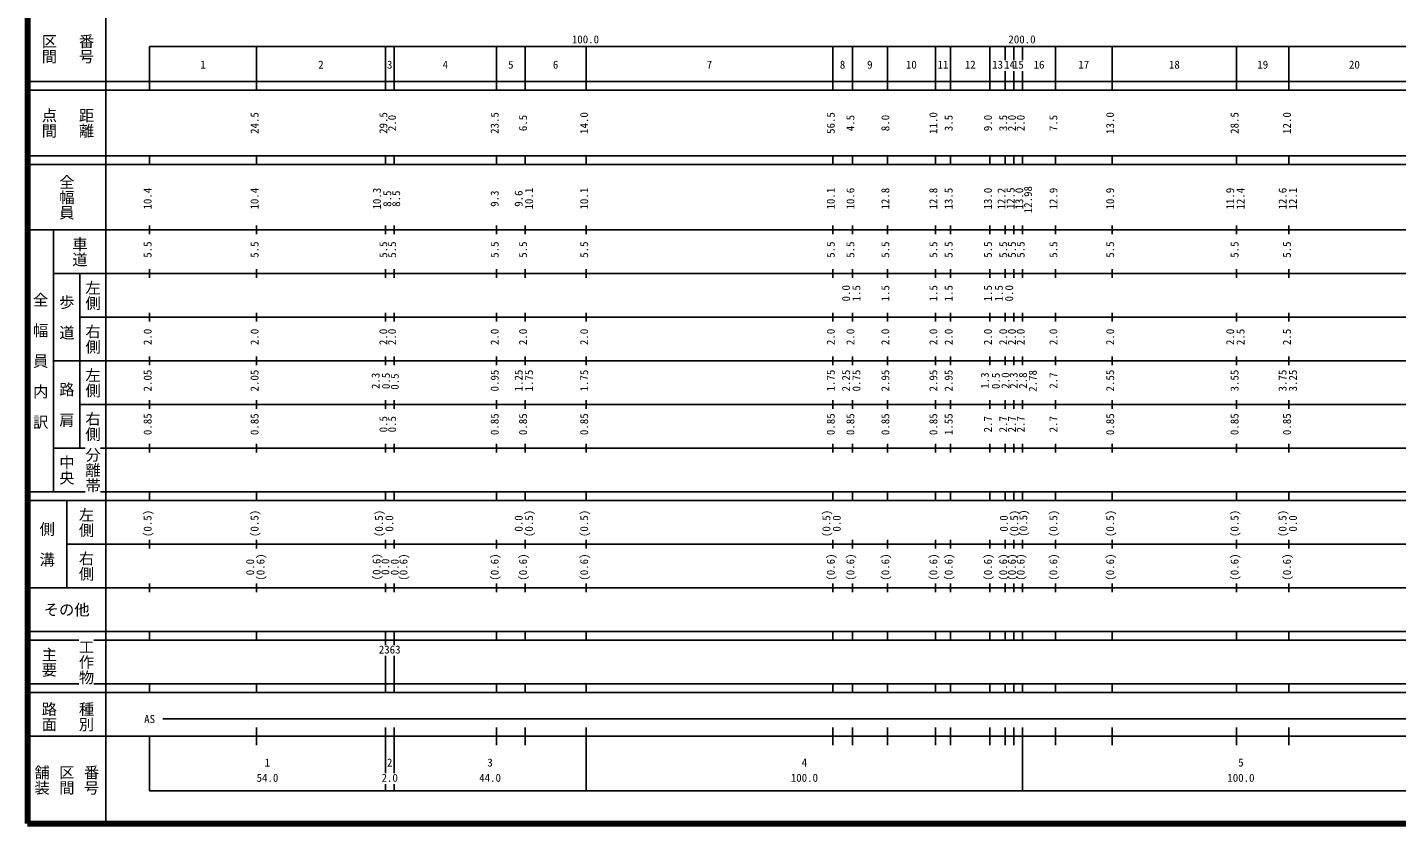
# Model space of a CAD drawing. Units: millimetres on the paper, enlarged 1000 times. Extents: x 62731 to 702731, y -59 to 359941.
# Drawn here: x 62731 to 376398, y -59 to 182350 of the extents above; entities that cross this region are included whole.
import ezdxf
from ezdxf.enums import TextEntityAlignment as Align

# ---------------------------------------------------------------- set-up
doc = ezdxf.new("R2010")
doc.units = ezdxf.units.MM
doc.header["$LTSCALE"] = 1000
doc.layers.add('M-TTL', color=2, linetype='Continuous', lineweight=140)
doc.layers.add('M-TTL-BAND', color=7, linetype='Continuous', lineweight=25)
doc.styles.add('@ＭＳ ゴシック', font='')
doc.styles.add('ＭＳ ゴシック', font='')
doc.styles.get('@ＭＳ ゴシック').set_extended_font_data('@MS Gothic')
doc.styles.get('ＭＳ ゴシック').set_extended_font_data('MS Gothic')

msp = doc.modelspace()

# ---------------------------------------------------------------- linework, layer by layer
at = {"layer": 'M-TTL'}
for p, q in [((62731, 359941), (62731, -59)), ((62731, -59), (702731, -59))]:
    msp.add_line(p, q, dxfattribs=at)
at = {"layer": 'M-TTL-BAND'}
for p, q in [((80731, 349941), (80731, -59)), ((90731, 177941), (601731, 177941)), ((90731, 177941), (90731, 167941)), ((115231, 167941), (115231, 177941)), ((144731, 167941), (144731, 177941)), ((146731, 167941), (146731, 177941)), ((170231, 167941), (170231, 177941)), ((176731, 167941), (176731, 177941)), ((190731, 167941), (190731, 177941)), ((247231, 167941), (247231, 177941)), ((251731, 167941), (251731, 177941)), ((259731, 167941), (259731, 177941)), ((270731, 167941), (270731, 177941)), ((274231, 167941), (274231, 177941)), ((283231, 167941), (283231, 177941)), ((286731, 174846), (286731, 177941)), ((288731, 174846), (288731, 177941)), ((290731, 174846), (290731, 177941)), ((298231, 167941), (298231, 177941)), ((311231, 167941), (311231, 177941)), ((339731, 167941), (339731, 177941)), ((351731, 167941), (351731, 177941)), ((62731, 169941), (601731, 169941)), ((286731, 167941), (286731, 172346)), ((288731, 167941), (288731, 172346)), ((290731, 167941), (290731, 172346)), ((62731, 167941), (601731, 167941)), ((62731, 152941), (601731, 152941)), ((62731, 150941), (601731, 150941)), ((90731, 150941), (90731, 152941)), ((115231, 150941), (115231, 152941)), ((144731, 150941), (144731, 152941)), ((146731, 150941), (146731, 152941)), ((170231, 150941), (170231, 152941)), ((176731, 150941), (176731, 152941)), ((190731, 150941), (190731, 152941)), ((247231, 150941), (247231, 152941)), ((251731, 150941), (251731, 152941)), ((259731, 150941), (259731, 152941)), ((270731, 150941), (270731, 152941)), ((274231, 150941), (274231, 152941)), ((283231, 150941), (283231, 152941)), ((286731, 150941), (286731, 152941)), ((288731, 150941), (288731, 152941)), ((290731, 150941), (290731, 152941)), ((298231, 150941), (298231, 152941)), ((311231, 150941), (311231, 152941)), ((339731, 150941), (339731, 152941)), ((351731, 150941), (351731, 152941)), ((62731, 135941), (601731, 135941)), ((68731, 75941), (68731, 135941)), ((90731, 134941), (90731, 136941)), ((115231, 134941), (115231, 136941)), ((144731, 134941), (144731, 136941)), ((146731, 134941), (146731, 136941)), ((170231, 134941), (170231, 136941)), ((176731, 134941), (176731, 136941)), ((190731, 134941), (190731, 136941)), ((247231, 134941), (247231, 136941)), ((251731, 134941), (251731, 136941)), ((259731, 134941), (259731, 136941)), ((270731, 134941), (270731, 136941)), ((274231, 134941), (274231, 136941)), ((283231, 134941), (283231, 136941)), ((286731, 134941), (286731, 136941)), ((288731, 134941), (288731, 136941)), ((290731, 134941), (290731, 136941)), ((298231, 134941), (298231, 136941)), ((311231, 134941), (311231, 136941)), ((339731, 134941), (339731, 136941)), ((351731, 134941), (351731, 136941)), ((68731, 125941), (601731, 125941)), ((74731, 125941), (74731, 85941)), ((90731, 124941), (90731, 126941)), ((115231, 124941), (115231, 126941)), ((144731, 124941), (144731, 126941)), ((146731, 124941), (146731, 126941)), ((170231, 124941), (170231, 126941)), ((176731, 124941), (176731, 126941)), ((190731, 124941), (190731, 126941)), ((247231, 124941), (247231, 126941)), ((251731, 124941), (251731, 126941)), ((259731, 124941), (259731, 126941)), ((270731, 124941), (270731, 126941)), ((274231, 124941), (274231, 126941)), ((283231, 124941), (283231, 126941)), ((286731, 124941), (286731, 126941)), ((288731, 124941), (288731, 126941)), ((290731, 124941), (290731, 126941)), ((298231, 124941), (298231, 126941)), ((311231, 124941), (311231, 126941)), ((339731, 124941), (339731, 126941)), ((351731, 124941), (351731, 126941)), ((90731, 114941), (90731, 116941)), ((115231, 114941), (115231, 116941)), ((144731, 114941), (144731, 116941)), ((146731, 114941), (146731, 116941)), ((170231, 114941), (170231, 116941)), ((176731, 114941), (176731, 116941)), ((190731, 114941), (190731, 116941)), ((247231, 114941), (247231, 116941)), ((251731, 114941), (251731, 116941)), ((259731, 114941), (259731, 116941)), ((270731, 114941), (270731, 116941)), ((274231, 114941), (274231, 116941)), ((283231, 114941), (283231, 116941)), ((286731, 114941), (286731, 116941)), ((288731, 114941), (288731, 116941)), ((290731, 114941), (290731, 116941)), ((298231, 114941), (298231, 116941)), ((311231, 114941), (311231, 116941)), ((339731, 114941), (339731, 116941)), ((351731, 114941), (351731, 116941)), ((74731, 115941), (601731, 115941)), ((90731, 104941), (90731, 106941)), ((115231, 104941), (115231, 106941)), ((144731, 104941), (144731, 106941)), ((146731, 104941), (146731, 106941)), ((170231, 104941), (170231, 106941)), ((176731, 104941), (176731, 106941)), ((190731, 104941), (190731, 106941)), ((247231, 104941), (247231, 106941)), ((251731, 104941), (251731, 106941)), ((259731, 104941), (259731, 106941)), ((270731, 104941), (270731, 106941)), ((274231, 104941), (274231, 106941)), ((283231, 104941), (283231, 106941)), ((286731, 104941), (286731, 106941)), ((288731, 104941), (288731, 106941)), ((290731, 104941), (290731, 106941)), ((298231, 104941), (298231, 106941)), ((311231, 104941), (311231, 106941)), ((339731, 104941), (339731, 106941)), ((351731, 104941), (351731, 106941)), ((68731, 105941), (601731, 105941)), ((74731, 95941), (601731, 95941)), ((90731, 94941), (90731, 96941)), ((115231, 94941), (115231, 96941)), ((144731, 94941), (144731, 96941)), ((146731, 94941), (146731, 96941)), ((170231, 94941), (170231, 96941)), ((176731, 94941), (176731, 96941)), ((190731, 94941), (190731, 96941)), ((247231, 94941), (247231, 96941)), ((251731, 94941), (251731, 96941)), ((259731, 94941), (259731, 96941)), ((270731, 94941), (270731, 96941)), ((274231, 94941), (274231, 96941)), ((283231, 94941), (283231, 96941)), ((286731, 94941), (286731, 96941)), ((288731, 94941), (288731, 96941)), ((290731, 94941), (290731, 96941)), ((298231, 94941), (298231, 96941)), ((311231, 94941), (311231, 96941)), ((339731, 94941), (339731, 96941)), ((351731, 94941), (351731, 96941)), ((68731, 85941), (75981, 85941)), ((79481, 85941), (601731, 85941)), ((90731, 84941), (90731, 86941)), ((115231, 84941), (115231, 86941)), ((144731, 84941), (144731, 86941)), ((146731, 84941), (146731, 86941)), ((170231, 84941), (170231, 86941)), ((176731, 84941), (176731, 86941)), ((190731, 84941), (190731, 86941)), ((247231, 84941), (247231, 86941)), ((251731, 84941), (251731, 86941)), ((259731, 84941), (259731, 86941)), ((270731, 84941), (270731, 86941)), ((274231, 84941), (274231, 86941)), ((283231, 84941), (283231, 86941)), ((286731, 84941), (286731, 86941)), ((288731, 84941), (288731, 86941)), ((290731, 84941), (290731, 86941)), ((298231, 84941), (298231, 86941)), ((311231, 84941), (311231, 86941)), ((339731, 84941), (339731, 86941)), ((351731, 84941), (351731, 86941)), ((62731, 75941), (75981, 75941)), ((79481, 75941), (601731, 75941)), ((90731, 73941), (90731, 75941)), ((115231, 73941), (115231, 75941)), ((144731, 73941), (144731, 75941)), ((146731, 73941), (146731, 75941)), ((170231, 73941), (170231, 75941)), ((176731, 73941), (176731, 75941)), ((190731, 73941), (190731, 75941)), ((247231, 73941), (247231, 75941)), ((251731, 73941), (251731, 75941)), ((259731, 73941), (259731, 75941)), ((270731, 73941), (270731, 75941)), ((274231, 73941), (274231, 75941)), ((283231, 73941), (283231, 75941)), ((286731, 73941), (286731, 75941)), ((288731, 73941), (288731, 75941)), ((290731, 73941), (290731, 75941)), ((298231, 73941), (298231, 75941)), ((311231, 73941), (311231, 75941)), ((339731, 73941), (339731, 75941)), ((351731, 73941), (351731, 75941)), ((62731, 73941), (601731, 73941)), ((71731, 73941), (71731, 53941)), ((71731, 63941), (601731, 63941)), ((90731, 62941), (90731, 64941)), ((115231, 62941), (115231, 64941)), ((144731, 62941), (144731, 64941)), ((146731, 62941), (146731, 64941)), ((170231, 62941), (170231, 64941)), ((176731, 62941), (176731, 64941)), ((190731, 62941), (190731, 64941)), ((247231, 62941), (247231, 64941)), ((251731, 62941), (251731, 64941)), ((259731, 62941), (259731, 64941)), ((270731, 62941), (270731, 64941)), ((274231, 62941), (274231, 64941)), ((283231, 62941), (283231, 64941)), ((286731, 62941), (286731, 64941)), ((288731, 62941), (288731, 64941)), ((290731, 62941), (290731, 64941)), ((298231, 62941), (298231, 64941)), ((311231, 62941), (311231, 64941)), ((339731, 62941), (339731, 64941)), ((351731, 62941), (351731, 64941)), ((62731, 53941), (601731, 53941)), ((90731, 52941), (90731, 54941)), ((115231, 52941), (115231, 54941)), ((144731, 52941), (144731, 54941)), ((146731, 52941), (146731, 54941)), ((170231, 52941), (170231, 54941)), ((176731, 52941), (176731, 54941)), ((190731, 52941), (190731, 54941)), ((247231, 52941), (247231, 54941)), ((251731, 52941), (251731, 54941)), ((259731, 52941), (259731, 54941)), ((270731, 52941), (270731, 54941)), ((274231, 52941), (274231, 54941)), ((283231, 52941), (283231, 54941)), ((286731, 52941), (286731, 54941)), ((288731, 52941), (288731, 54941)), ((290731, 52941), (290731, 54941)), ((298231, 52941), (298231, 54941)), ((311231, 52941), (311231, 54941)), ((339731, 52941), (339731, 54941)), ((351731, 52941), (351731, 54941)), ((62731, 43941), (601731, 43941)), ((90731, 41941), (90731, 43941)), ((115231, 41941), (115231, 43941)), ((144731, 41941), (144731, 43941)), ((146731, 41941), (146731, 43941)), ((170231, 41941), (170231, 43941)), ((176731, 41941), (176731, 43941)), ((190731, 41941), (190731, 43941)), ((247231, 41941), (247231, 43941)), ((251731, 41941), (251731, 43941)), ((259731, 41941), (259731, 43941)), ((270731, 41941), (270731, 43941)), ((274231, 41941), (274231, 43941)), ((283231, 41941), (283231, 43941)), ((286731, 41941), (286731, 43941)), ((288731, 41941), (288731, 43941)), ((290731, 41941), (290731, 43941)), ((298231, 41941), (298231, 43941)), ((311231, 41941), (311231, 43941)), ((339731, 41941), (339731, 43941)), ((351731, 41941), (351731, 43941)), ((62731, 41941), (74481, 41941)), ((77981, 41941), (601731, 41941)), ((144731, 40846), (144731, 41941)), ((146731, 40846), (146731, 41941)), ((144731, 31941), (144731, 38346)), ((146731, 31941), (146731, 38346)), ((62731, 31941), (74481, 31941)), ((77981, 31941), (601731, 31941)), ((90731, 29941), (90731, 31941)), ((115231, 29941), (115231, 31941)), ((144731, 29941), (144731, 31941)), ((146731, 29941), (146731, 31941)), ((170231, 29941), (170231, 31941)), ((176731, 29941), (176731, 31941)), ((190731, 29941), (190731, 31941)), ((247231, 29941), (247231, 31941)), ((251731, 29941), (251731, 31941)), ((259731, 29941), (259731, 31941)), ((270731, 29941), (270731, 31941)), ((274231, 29941), (274231, 31941)), ((283231, 29941), (283231, 31941)), ((286731, 29941), (286731, 31941)), ((288731, 29941), (288731, 31941)), ((290731, 29941), (290731, 31941)), ((298231, 29941), (298231, 31941)), ((311231, 29941), (311231, 31941)), ((339731, 29941), (339731, 31941)), ((351731, 29941), (351731, 31941)), ((62731, 29941), (601731, 29941)), ((93731, 23941), (587731, 23941)), ((62731, 19941), (601731, 19941)), ((90731, 19941), (90731, 7441)), ((115231, 17941), (115231, 21941)), ((144731, 11474), (144731, 21941)), ((146731, 11474), (146731, 21941)), ((170231, 17941), (170231, 21941)), ((176731, 17941), (176731, 21941)), ((190731, 7441), (190731, 21941)), ((247231, 17941), (247231, 21941)), ((251731, 17941), (251731, 21941)), ((259731, 17941), (259731, 21941)), ((270731, 17941), (270731, 21941)), ((274231, 17941), (274231, 21941)), ((283231, 17941), (283231, 21941)), ((286731, 17941), (286731, 21941)), ((288731, 17941), (288731, 21941)), ((290731, 7441), (290731, 21941)), ((298231, 17941), (298231, 21941)), ((311231, 17941), (311231, 21941)), ((339731, 17941), (339731, 21941)), ((351731, 17941), (351731, 21941)), ((90731, 7441), (601731, 7441)), ((144731, 7441), (144731, 8974)), ((146731, 7441), (146731, 8974))]:
    msp.add_line(p, q, dxfattribs=at)

# ---------------------------------------------------------------- texts
at = {"layer": 'M-TTL-BAND', "style": '@ＭＳ ゴシック'}
for s, p in [('区間', (67731, 177441)), ('番号', (76231, 177441)), ('点間', (67731, 160441)), ('距離', (76231, 160441)), ('全幅員', (71731, 143441)), ('車道', (74731, 130941)), ('左側', (77731, 120941)), ('全\u3000幅\u3000員\u3000内\u3000訳', (65731, 105941)), ('歩\u3000道', (71731, 115941)), ('右側', (77731, 110941)), ('左側', (77731, 100941)), ('路\u3000肩', (71731, 95941)), ('右側', (77731, 90941)), ('分離帯', (77731, 80941)), ('中央', (71731, 80941)), ('左側', (76231, 68941)), ('側\u3000溝', (67231, 63941)), ('右側', (76231, 58941)), ('工作物', (76231, 36941)), ('主要', (67731, 36941)), ('路面', (67731, 24441)), ('種別', (76231, 24441)), ('舗装', (66064, 9941)), ('区間', (71731, 9941)), ('番号', (77397, 9941))]:
    msp.add_text(s, height=2566, rotation=270, dxfattribs=at).set_placement(p, align=Align.MIDDLE_CENTER)
at = {"layer": 'M-TTL-BAND', "style": 'ＭＳ ゴシック'}
for s, p in [('100.0', (190575, 178136)), ('200.0', (290575, 178136)), ('1', (102981, 172346)), ('2', (129981, 172346)), ('3', (145731, 172346)), ('4', (158481, 172346)), ('5', (173481, 172346)), ('6', (183731, 172346)), ('7', (218981, 172346)), ('8', (249481, 172346)), ('9', (255731, 172346)), ('10', (265231, 172346)), ('11', (272481, 172346)), ('12', (278731, 172346)), ('13', (284981, 172346)), ('14', (287731, 172346)), ('15', (289731, 172346)), ('16', (294481, 172346)), ('17', (304731, 172346)), ('18', (325481, 172346)), ('19', (345731, 172346)), ('20', (366731, 172346)), ('AS', (90731, 22441)), ('1', (117731, 12464)), ('2', (145731, 12464)), ('3', (168731, 12464)), ('4', (240731, 12464)), ('5', (340731, 12464)), ('54.0', (117731, 8974)), ('2.0', (145731, 8974)), ('44.0', (168731, 8974)), ('100.0', (240731, 8974)), ('100.0', (340731, 8974))]:
    msp.add_text(s, height=1833, dxfattribs=at).set_placement(p, align=Align.BOTTOM_CENTER)
for s, p in [('24.5', (116231, 160441)), ('29.5', (145731, 160441)), ('2.0', (147731, 160441)), ('23.5', (171231, 160441)), ('6.5', (177731, 160441)), ('14.0', (191731, 160441)), ('56.5', (248231, 160441)), ('4.5', (252731, 160441)), ('8.0', (260731, 160441)), ('11.0', (271731, 160441)), ('3.5', (275231, 160441)), ('9.0', (284231, 160441)), ('3.5', (287731, 160441)), ('2.0', (289731, 160441)), ('2.0', (291731, 160441)), ('7.5', (299231, 160441)), ('13.0', (312231, 160441)), ('28.5', (340731, 160441)), ('12.0', (352731, 160441)), ('10.4', (91731, 143115)), ('10.4', (116231, 143115)), ('10.3', (144264, 143115)), ('8.5', (146634, 143115)), ('8.5', (148663, 143115)), ('9.3', (171231, 143115)), ('9.6', (176731, 143115)), ('10.1', (179101, 143115)), ('10.1', (191731, 143115)), ('10.1', (248231, 143115)), ('10.6', (252731, 143115)), ('12.8', (260731, 143115)), ('12.8', (271731, 143115)), ('13.5', (275231, 143115)), ('13.0', (284231, 143115)), ('12.2', (287342, 143115)), ('12.5', (289430, 143189)), ('13.0', (291404, 143115)), ('12.98', (293422, 142886)), ('12.9', (299231, 143115)), ('10.9', (312231, 143115)), ('11.9', (339731, 143115)), ('12.4', (342101, 143115)), ('12.6', (351731, 143115)), ('12.1', (354101, 143115)), ('5.5', (91731, 131441)), ('5.5', (116231, 131441)), ('5.5', (145731, 131441)), ('5.5', (147731, 131441)), ('5.5', (171231, 131441)), ('5.5', (177731, 131441)), ('5.5', (191731, 131441)), ('5.5', (248231, 131441)), ('5.5', (252731, 131441)), ('5.5', (260731, 131441)), ('5.5', (271731, 131441)), ('5.5', (275231, 131441)), ('5.5', (284231, 131441)), ('5.5', (287731, 131441)), ('5.5', (289731, 131441)), ('5.5', (291731, 131441)), ('5.5', (299231, 131441)), ('5.5', (312231, 131441)), ('5.5', (340731, 131441)), ('5.5', (352731, 131441)), ('0.0', (251731, 121441)), ('1.5', (254101, 121441)), ('1.5', (260731, 121441)), ('1.5', (271731, 121441)), ('1.5', (275231, 121441)), ('1.5', (284231, 121441)), ('1.5', (286731, 121441)), ('0.0', (289101, 121441)), ('2.0', (91731, 111441)), ('2.0', (116231, 111441)), ('2.0', (145731, 111441)), ('2.0', (147731, 111441)), ('2.0', (171231, 111441)), ('2.0', (177731, 111441)), ('2.0', (191731, 111441)), ('2.0', (248231, 111441)), ('2.0', (252731, 111441)), ('2.0', (260731, 111441)), ('2.0', (271731, 111441)), ('2.0', (275231, 111441)), ('2.0', (284231, 111441)), ('2.0', (287731, 111441)), ('2.0', (289731, 111441)), ('2.0', (291731, 111441)), ('2.0', (299231, 111441)), ('2.0', (312231, 111441)), ('2.0', (339731, 111441)), ('2.5', (342101, 111441)), ('2.5', (352731, 111441)), ('2.05', (91731, 101441)), ('2.05', (116231, 101441)), ('0.95', (171231, 101441)), ('1.25', (176731, 101441)), ('1.75', (179101, 101441)), ('1.75', (191731, 101441)), ('1.75', (248231, 101441)), ('2.25', (251731, 101441)), ('0.75', (254101, 101441)), ('2.95', (260731, 101441)), ('2.95', (271731, 101441)), ('2.95', (275231, 101441)), ('2.78', (294510, 101364)), ('2.55', (312231, 101441)), ('3.55', (340731, 101441)), ('3.75', (351731, 101441)), ('3.25', (354101, 101441)), ('2.3', (143954, 101364)), ('0.5', (146324, 101364)), ('0.5', (148352, 101208)), ('1.3', (283531, 101441)), ('0.5', (286042, 101364)), ('2.0', (288246, 101441)), ('2.3', (290129, 101441)), ('2.8', (292259, 101441)), ('2.7', (299231, 101441)), ('0.85', (91731, 91441)), ('0.85', (116231, 91441)), ('0.5', (145731, 91441)), ('0.5', (147731, 91441)), ('0.85', (171231, 91441)), ('0.85', (177731, 91441)), ('0.85', (191731, 91441)), ('0.85', (248231, 91441)), ('0.85', (252731, 91441)), ('0.85', (260731, 91441)), ('0.85', (271731, 91441)), ('1.55', (275231, 91441)), ('2.7', (284231, 91441)), ('2.7', (287731, 91441)), ('2.7', (289731, 91441)), ('2.7', (291731, 91441)), ('2.7', (299231, 91441)), ('0.85', (312231, 91441)), ('0.85', (340731, 91441)), ('0.85', (352731, 91441)), ('(0.5)', (91731, 68705)), ('(0.5)', (116231, 68705)), ('(0.5)', (144731, 68705)), ('0.0', (147101, 68705)), ('0.0', (176731, 68705)), ('(0.5)', (179101, 68705)), ('(0.5)', (191731, 68705)), ('(0.5)', (247231, 68705)), ('0.0', (249601, 68705)), ('0.0', (287876, 68705)), ('(0.5)', (290246, 68705)), ('(0.5)', (292352, 68783)), ('(0.5)', (299231, 68705)), ('(0.5)', (312231, 68705)), ('(0.5)', (340731, 68705)), ('(0.5)', (351731, 68705)), ('0.0', (354101, 68705)), ('0.0', (115231, 58705)), ('(0.6)', (117601, 58705)), ('(0.6)', (144187, 58783)), ('0.0', (146187, 58783)), ('0.0', (148333, 58705)), ('(0.6)', (150333, 58705)), ('(0.6)', (171231, 58705)), ('(0.6)', (177731, 58705)), ('(0.6)', (191731, 58705)), ('(0.6)', (248231, 58705)), ('(0.6)', (252731, 58705)), ('(0.6)', (260731, 58705)), ('(0.6)', (271731, 58705)), ('(0.6)', (275231, 58705)), ('(0.6)', (284231, 58705)), ('(0.6)', (287731, 58705)), ('(0.6)', (289731, 58705)), ('(0.6)', (291731, 58705)), ('(0.6)', (299231, 58705)), ('(0.6)', (312231, 58705)), ('(0.6)', (340731, 58705)), ('(0.6)', (352731, 58705))]:
    msp.add_text(s, height=1833, rotation=90, dxfattribs=at).set_placement(p, align=Align.BOTTOM_CENTER)
msp.add_text('その他', height=2566, dxfattribs=at).set_placement((71731, 48941), align=Align.MIDDLE_CENTER)
msp.add_text('2363', height=1833, dxfattribs=at).set_placement((143231, 38346), align=Align.BOTTOM_LEFT)

doc.saveas('drawing.dxf')
